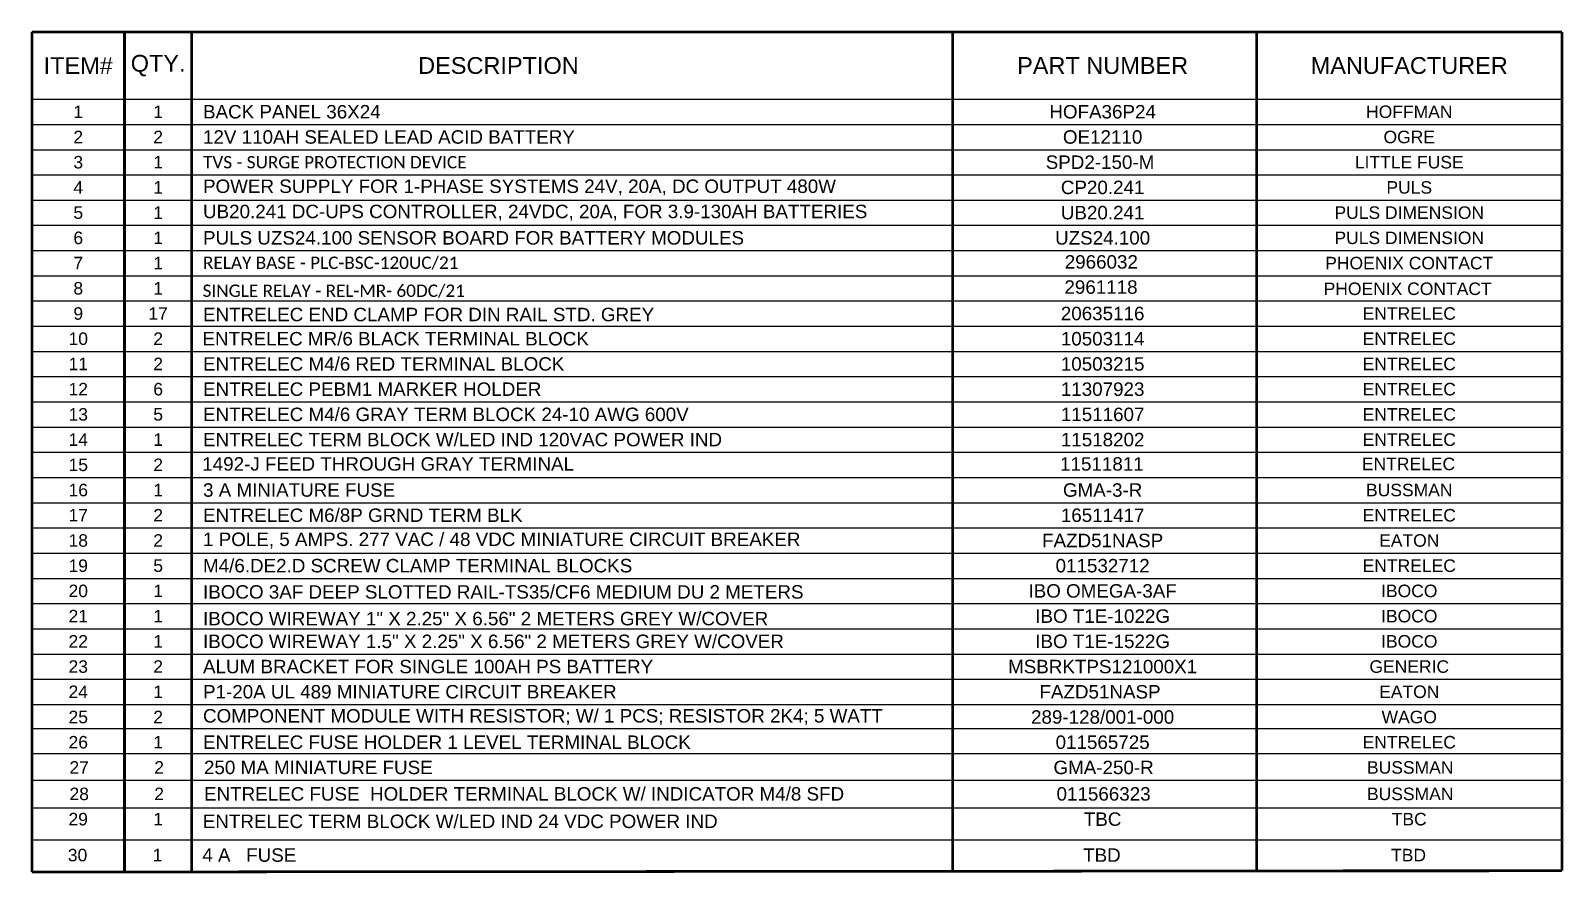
# Model space of a CAD drawing. Header units: inches. Extents: x -38 to 199, y -310 to 64.
# Drawn here: x 66.12 to 77.51, y -37 to -30.73 of the extents above; entities that cross this region are included whole.
import ezdxf
from ezdxf.enums import TextEntityAlignment as Align

# ---------------------------------------------------------------- set-up
doc = ezdxf.new("R2010")
doc.units = ezdxf.units.IN
doc.header["$MEASUREMENT"] = 0
doc.layers.add('BOM', color=7, linetype='Continuous')
doc.layers.add('FREE-TEXT', color=2, linetype='Continuous')
doc.styles.get("Standard").update_dxf_attribs({"font": 'arial.ttf'})

msp = doc.modelspace()

# ---------------------------------------------------------------- linework, layer by layer
at = {"color": 0, "const_width": 0.02}
for points in [[(66.12559, -30.74047), (66.12559, -36.31233)], [(66.12559, -30.9373), (66.12559, -36.98599)]]:
    msp.add_lwpolyline(points, dxfattribs=at)
at = {"layer": 'BOM', "color": 0}
for p, q in [((71.87153, -30.74047), (66.12559, -30.74047)), ((66.12559, -31.24047), (77.49597, -31.24047)), ((66.12559, -31.42797), (77.49597, -31.42797)), ((66.12559, -31.61547), (77.49597, -31.61547)), ((66.12559, -31.80297), (77.49597, -31.80297)), ((66.12559, -31.99047), (77.49597, -31.99047)), ((66.12559, -32.17797), (77.49597, -32.17797)), ((66.12559, -32.36547), (77.49597, -32.36547)), ((66.12559, -32.55297), (77.49597, -32.55297)), ((66.12559, -32.74047), (77.49597, -32.74047)), ((66.12559, -32.92797), (77.49597, -32.92797)), ((66.12559, -33.11547), (77.49597, -33.11547)), ((66.12559, -33.30297), (77.49597, -33.30297)), ((66.12559, -33.49047), (77.49597, -33.49047)), ((66.12559, -33.67797), (77.49597, -33.67797)), ((66.12559, -33.86547), (77.49597, -33.86547)), ((66.12559, -34.05297), (77.49597, -34.05297)), ((66.12559, -34.24047), (77.49597, -34.24047)), ((66.12559, -34.42797), (77.49597, -34.42797)), ((66.12559, -34.61547), (77.49597, -34.61547)), ((66.12559, -34.80297), (77.49597, -34.80297)), ((66.12559, -34.99047), (77.49597, -34.99047)), ((66.12559, -35.17797), (77.49597, -35.17797)), ((66.12559, -35.36547), (77.49597, -35.36547)), ((66.12559, -35.55297), (77.49597, -35.55297)), ((66.12559, -35.55297), (77.49597, -35.55297)), ((66.12559, -35.74047), (77.49597, -35.74047)), ((66.12559, -35.918), (77.49597, -35.918)), ((66.12559, -36.1055), (77.49597, -36.1055)), ((66.12559, -36.30233), (77.49597, -36.30233)), ((66.12559, -36.50916), (77.49597, -36.50916)), ((66.12559, -36.74769), (77.49597, -36.74769)), ((66.12559, -36.98599), (77.49635, -36.96759))]:
    msp.add_line(p, q, dxfattribs=at)
at = {"layer": 'BOM', "color": 0, "const_width": 0.02}
for points in [[(66.12559, -30.74047), (77.49597, -30.74047)], [(66.81309, -30.74047), (66.81309, -36.30177)], [(67.31309, -30.74047), (67.31309, -36.30136)], [(72.96748, -30.74047), (72.96748, -36.29672)], [(75.22645, -30.74047), (75.22645, -36.29487)], [(77.49597, -30.74047), (77.49597, -36.29301)], [(66.81309, -30.9373), (66.81309, -36.98566)], [(67.31309, -30.9373), (67.31309, -36.98525)], [(72.96748, -30.9373), (72.96748, -36.98062)], [(75.22645, -30.9373), (75.22645, -36.97877)], [(77.49597, -30.9373), (77.49597, -36.97691)], [(66.12598, -36.98622), (77.49636, -36.97691)]]:
    msp.add_lwpolyline(points, dxfattribs=at)

# ---------------------------------------------------------------- texts
at = {"layer": 'FREE-TEXT', "color": 0}
for s, height, p in [('1', 0.093, (66.46934, -31.33357)), ('1', 0.093, (67.06309, -31.33357)), ('HOFA36P24', 0.1, (74.0824, -31.33357)), ('HOFFMAN', 0.093, (76.36121, -31.33357)), ('2', 0.093, (66.46934, -31.52107)), ('2', 0.093, (67.06309, -31.52107)), ('OE12110', 0.1, (74.0824, -31.52107)), ('OGRE', 0.093, (76.36121, -31.52107)), ('3', 0.093, (66.46934, -31.70857)), ('1', 0.093, (67.06309, -31.70857)), ('SPD2-150-M ', 0.1, (74.0824, -31.70857)), ('LITTLE FUSE', 0.093, (76.36121, -31.70857)), ('4', 0.093, (66.46934, -31.89607)), ('1', 0.093, (67.06309, -31.89607)), ('CP20.241', 0.1, (74.0824, -31.89607)), ('PULS', 0.093, (76.36121, -31.89607)), ('5', 0.093, (66.46934, -32.08357)), ('1', 0.093, (67.06309, -32.08357)), ('UB20.241', 0.1, (74.0824, -32.08357)), ('PULS DIMENSION', 0.093, (76.36121, -32.08357)), ('6', 0.093, (66.46934, -32.27107)), ('1', 0.093, (67.06309, -32.27107)), ('UZS24.100', 0.1, (74.0824, -32.27107)), ('PULS DIMENSION', 0.093, (76.36121, -32.27107)), ('7', 0.093, (66.46934, -32.45857)), ('1', 0.093, (67.06309, -32.45857)), ('2966032', 0.1, (74.07254, -32.44993)), ('PHOENIX CONTACT', 0.093, (76.36098, -32.4587)), ('8', 0.093, (66.46934, -32.64607)), ('1', 0.093, (67.06309, -32.64607)), ('2961118', 0.1, (74.07029, -32.63706)), ('PHOENIX CONTACT', 0.093, (76.34916, -32.64969)), ('9', 0.093, (66.46934, -32.83357)), ('20635116', 0.1, (74.0824, -32.83357)), ('ENTRELEC', 0.093, (76.36121, -32.83357)), ('10', 0.093, (66.46934, -33.02107)), ('10503114', 0.1, (74.0824, -33.02107)), ('ENTRELEC', 0.093, (76.36121, -33.02107)), ('11', 0.093, (66.46934, -33.20857)), ('2', 0.093, (67.06309, -33.20857)), ('10503215', 0.1, (74.0824, -33.20857)), ('ENTRELEC', 0.093, (76.36121, -33.20857)), ('12', 0.093, (66.46934, -33.39607)), ('11307923', 0.1, (74.0824, -33.39607)), ('ENTRELEC', 0.093, (76.36121, -33.39607)), ('13', 0.093, (66.46934, -33.58357)), ('11511607', 0.1, (74.0824, -33.58357)), ('ENTRELEC', 0.093, (76.36121, -33.58357)), ('14', 0.093, (66.46934, -33.77107)), ('1', 0.093, (67.06309, -33.77107)), ('11518202', 0.1, (74.0824, -33.77107)), ('ENTRELEC', 0.093, (76.36121, -33.77107)), ('15', 0.093, (66.46934, -33.95857)), ('2', 0.093, (67.06309, -33.95857)), ('11511811', 0.1, (74.07685, -33.95202)), ('ENTRELEC', 0.093, (76.35566, -33.95202)), ('16', 0.093, (66.46934, -34.14607)), ('1', 0.093, (67.06309, -34.14607)), ('2', 0.093, (67.06309, -34.33357)), ('16511417', 0.1, (74.0824, -34.33357)), ('ENTRELEC', 0.093, (76.36121, -34.33357)), ('17', 0.093, (66.46934, -34.33357)), ('18', 0.093, (66.46934, -34.52107)), ('2', 0.093, (67.06309, -34.52107)), ('19', 0.093, (66.46934, -34.70857)), ('011532712', 0.1, (74.0824, -34.70857)), ('ENTRELEC', 0.093, (76.36121, -34.70857)), ('20', 0.093, (66.46934, -34.89607)), ('1', 0.093, (67.06309, -34.89607)), ('IBO OMEGA-3AF', 0.1, (74.0824, -34.89607)), ('IBOCO', 0.093, (76.36121, -34.89607)), ('21', 0.093, (66.46934, -35.08357)), ('1', 0.093, (67.06309, -35.08357)), ('IBO T1E-1022G', 0.1, (74.0824, -35.08357)), ('IBOCO', 0.093, (76.36121, -35.08357)), ('22', 0.093, (66.46934, -35.27107)), ('1', 0.093, (67.06309, -35.27107)), ('IBO T1E-1522G', 0.1, (74.0824, -35.27107)), ('IBOCO', 0.093, (76.36121, -35.27107)), ('23', 0.093, (66.46934, -35.45857)), ('2', 0.093, (67.06309, -35.45857)), ('MSBRKTPS121000X1', 0.1, (74.0824, -35.45857)), ('GENERIC', 0.093, (76.36121, -35.45857)), ('24', 0.093, (66.46934, -35.64607)), ('1', 0.093, (67.06309, -35.64607))]:
    msp.add_text(s, height=height, dxfattribs=at).set_placement(p, align=Align.MIDDLE_CENTER)
at = {"layer": 'FREE-TEXT', "color": 1}
for s, height, p in [('17', 0.093, (67.06309, -32.83357)), ('2', 0.093, (67.06309, -33.02107)), ('6', 0.093, (67.06309, -33.39607)), ('5', 0.093, (67.06309, -33.58357)), ('GMA-3-R', 0.1, (74.0824, -34.14607)), ('BUSSMAN', 0.093, (76.36121, -34.14607)), ('FAZD51NASP', 0.1, (74.0824, -34.52107)), ('EATON', 0.093, (76.36121, -34.52107)), ('5', 0.093, (67.06309, -34.70857)), ('FAZD51NASP ', 0.1, (74.0824, -35.64607)), ('EATON', 0.093, (76.36121, -35.64607)), ('25', 0.093, (66.46934, -35.83357)), ('2', 0.093, (67.06309, -35.83357)), ('289-128/001-000', 0.1, (74.0824, -35.83357)), ('WAGO', 0.093, (76.36121, -35.83357)), ('26', 0.093, (66.46934, -36.02107)), ('1', 0.093, (67.06309, -36.02107)), ('011565725', 0.1, (74.0824, -36.02107)), ('ENTRELEC', 0.093, (76.36121, -36.02107)), ('27', 0.093, (66.47649, -36.20857)), ('2', 0.093, (67.07024, -36.20857)), ('GMA-250-R', 0.1, (74.08955, -36.20857)), ('BUSSMAN', 0.093, (76.36835, -36.20857)), ('28', 0.093, (66.47649, -36.4054)), ('2', 0.093, (67.07024, -36.4054)), ('011566323', 0.1, (74.08955, -36.4054)), ('BUSSMAN', 0.093, (76.36835, -36.4054)), ('29', 0.093, (66.46895, -36.59309)), ('1', 0.093, (67.0627, -36.59309)), ('TBC', 0.1, (74.08201, -36.59309)), ('TBC', 0.093, (76.36082, -36.59309)), ('30', 0.093, (66.4641, -36.86028)), ('1', 0.093, (67.05785, -36.86028)), ('TBD', 0.1, (74.07716, -36.86028)), ('TBD', 0.093, (76.35597, -36.86028))]:
    msp.add_text(s, height=height, dxfattribs=at).set_placement(p, align=Align.MIDDLE_CENTER)
at = {"layer": 'FREE-TEXT', "color": 0, "insert": (66.46934, -30.99047), "char_height": 0.125, "attachment_point": 5}
msp.add_mtext('\\A1;ITEM#', dxfattribs=at)
at = {"layer": 'FREE-TEXT', "color": 0}
for s, insert, char_height, width, attachment_point in [('\\A1;QTY.', (67.06309, -30.99047), 0.125, 0.5, 5), ('\\A1;DESCRIPTION', (69.59231, -30.99047), 0.125, 4.5584389, 5), ('\\A1;PART NUMBER', (74.0824, -30.99047), 0.125, 2.7304812, 5), ('\\A1;MANUFACTURER', (76.36121, -30.99047), 0.125, 2.2695188, 5), ('\\A1;\\pxql;BACK PANEL 36X24', (69.94627, -31.33422), 0.1, 5.0993942, 5), ('\\pxql;12V 110AH SEALED LEAD ACID BATTERY', (69.94627, -31.52172), 0.1, 5.0993942, 5), ('\\pxa0.66667,sm1.07917;{\\fCalibri|b0|i0|c0|p34;\\H0.91667x;\\C256;TVS - SURGE PROTECTION DEVICE}', (67.39658, -31.70922), 0.1, 5.0993942, 4), ('\\A1;\\pxql;{\\C256;POWER SUPPLY FOR 1-PHASE SYSTEMS 24V, 20A, DC OUTPUT 480W }', (69.94627, -31.89672), 0.1, 5.0993942, 5), ('\\A1;\\pxql;UB20.241 DC-UPS CONTROLLER, 24VDC, 20A, FOR 3.9-130AH BATTERIES', (69.94627, -32.08422), 0.1, 5.0993942, 5), ('\\A1;\\pxql;PULS UZS24.100 SENSOR BOARD FOR BATTERY MODULES', (69.94627, -32.27172), 0.1, 5.0993942, 5), ('\\pxql;{\\fCalibri|b0|i0|c0|p34;\\H0.91667x;\\C256;RELAY BASE - PLC-BSC-120UC/21}', (69.94627, -32.45922), 0.1, 5.0993942, 5), ('\\pxql;{\\fCalibri|b0|i0|c0|p34;\\H0.91667x;\\C256;SINGLE RELAY - REL-MR- 60DC/21}', (69.94279, -32.66734), 0.1, 5.0993942, 5), ('\\A1;\\pxql;ENTRELEC END CLAMP FOR DIN RAIL STD. GREY', (69.94627, -32.84174), 0.1, 5.0993942, 5), ('\\A1;\\pxql;ENTRELEC MR/6 BLACK TERMINAL BLOCK', (69.94216, -33.02181), 0.1, 5.0993942, 5), ('\\A1;\\pxql;ENTRELEC M4/6 RED TERMINAL BLOCK', (69.94627, -33.20922), 0.1, 5.0993942, 5), ('\\A1;\\pxql;ENTRELEC PEBM1 MARKER HOLDER', (69.94627, -33.39672), 0.1, 5.0993942, 5), ('\\A1;\\pxql;ENTRELEC M4/6 GRAY TERM BLOCK 24-10 AWG 600V', (69.94627, -33.58422), 0.1, 5.0993942, 5), ('\\A1;\\pxql;ENTRELEC TERM BLOCK W/LED IND 120VAC POWER IND', (69.94627, -33.77172), 0.1, 5.0993942, 5), ('\\A1;\\pxql;1492-J FEED THROUGH GRAY TERMINAL', (69.94072, -33.95267), 0.1, 5.0993942, 5), ('\\A1;\\pxql;ENTRELEC M6/8P GRND TERM BLK', (69.94627, -34.33422), 0.1, 5.0993942, 5), ('\\A1;\\pxql;M4/6.DE2.D SCREW CLAMP TERMINAL BLOCKS', (69.94627, -34.70922), 0.1, 5.0993942, 5), ('\\A1;\\pxql;IBOCO 3AF DEEP SLOTTED RAIL-TS35/CF6 MEDIUM DU 2 METERS', (69.94627, -34.90424), 0.1, 5.0993942, 5), ('\\A1;\\pxql;IBOCO WIREWAY 1" X 2.25" X 6.56" 2 METERS GREY W/COVER', (69.94627, -35.10279), 0.1, 5.0993942, 5), ('\\A1;\\pxql;IBOCO WIREWAY 1.5" X 2.25" X 6.56" 2 METERS GREY W/COVER', (69.94627, -35.27172), 0.1, 5.0993942, 5), ('\\A1;\\pxql;ALUM BRACKET FOR SINGLE 100AH PS BATTERY', (69.94627, -35.45922), 0.1, 5.0993942, 5), ('\\A1;\\pxql;P1-20A UL 489 MINIATURE CIRCUIT BREAKER', (69.94627, -35.64672), 0.1, 5.0993942, 5), ('\\A1;\\pxql;COMPONENT MODULE WITH RESISTOR; W/ 1 PCS; RESISTOR 2K4; 5 WATT', (69.94627, -35.83422), 0.1, 5.0993942, 5), ('\\A1;\\pxql;ENTRELEC FUSE HOLDER 1 LEVEL TERMINAL BLOCK ', (69.94627, -36.02172), 0.1, 5.0993942, 5), ('\\A1;\\pxql;250 MA MINIATURE FUSE ', (69.95342, -36.20922), 0.1, 5.0993942, 5), ('\\A1;\\pxql;ENTRELEC FUSE  HOLDER TERMINAL BLOCK W/ INDICATOR M4/8 SFD', (69.95342, -36.40605), 0.1, 5.0993942, 5), ('\\A1;\\pxql;ENTRELEC TERM BLOCK W/LED IND 24 VDC POWER IND', (69.94477, -36.61019), 0.1, 5.0993942, 5), ('\\A1;\\pxql;4 A   FUSE ', (69.94103, -36.86093), 0.1, 5.0993942, 5)]:
    msp.add_mtext(s, dxfattribs=dict(at, insert=insert, char_height=char_height, width=width, attachment_point=attachment_point))
at = {"layer": 'FREE-TEXT', "color": 1, "char_height": 0.1, "attachment_point": 5}
for s, insert, width in [('\\A1;\\pxql;{\\C0;3 A MINIATURE FUSE }', (69.94627, -34.14672), 5.0993942), ('\\pxql;{\\C256;1 POLE, 5 AMPS. 277 VAC / 48 VDC MINIATURE CIRCUIT BREAKER}', (70.23983, -34.52172), 5.6865027)]:
    msp.add_mtext(s, dxfattribs=dict(at, insert=insert, width=width))

doc.saveas('drawing.dxf')
